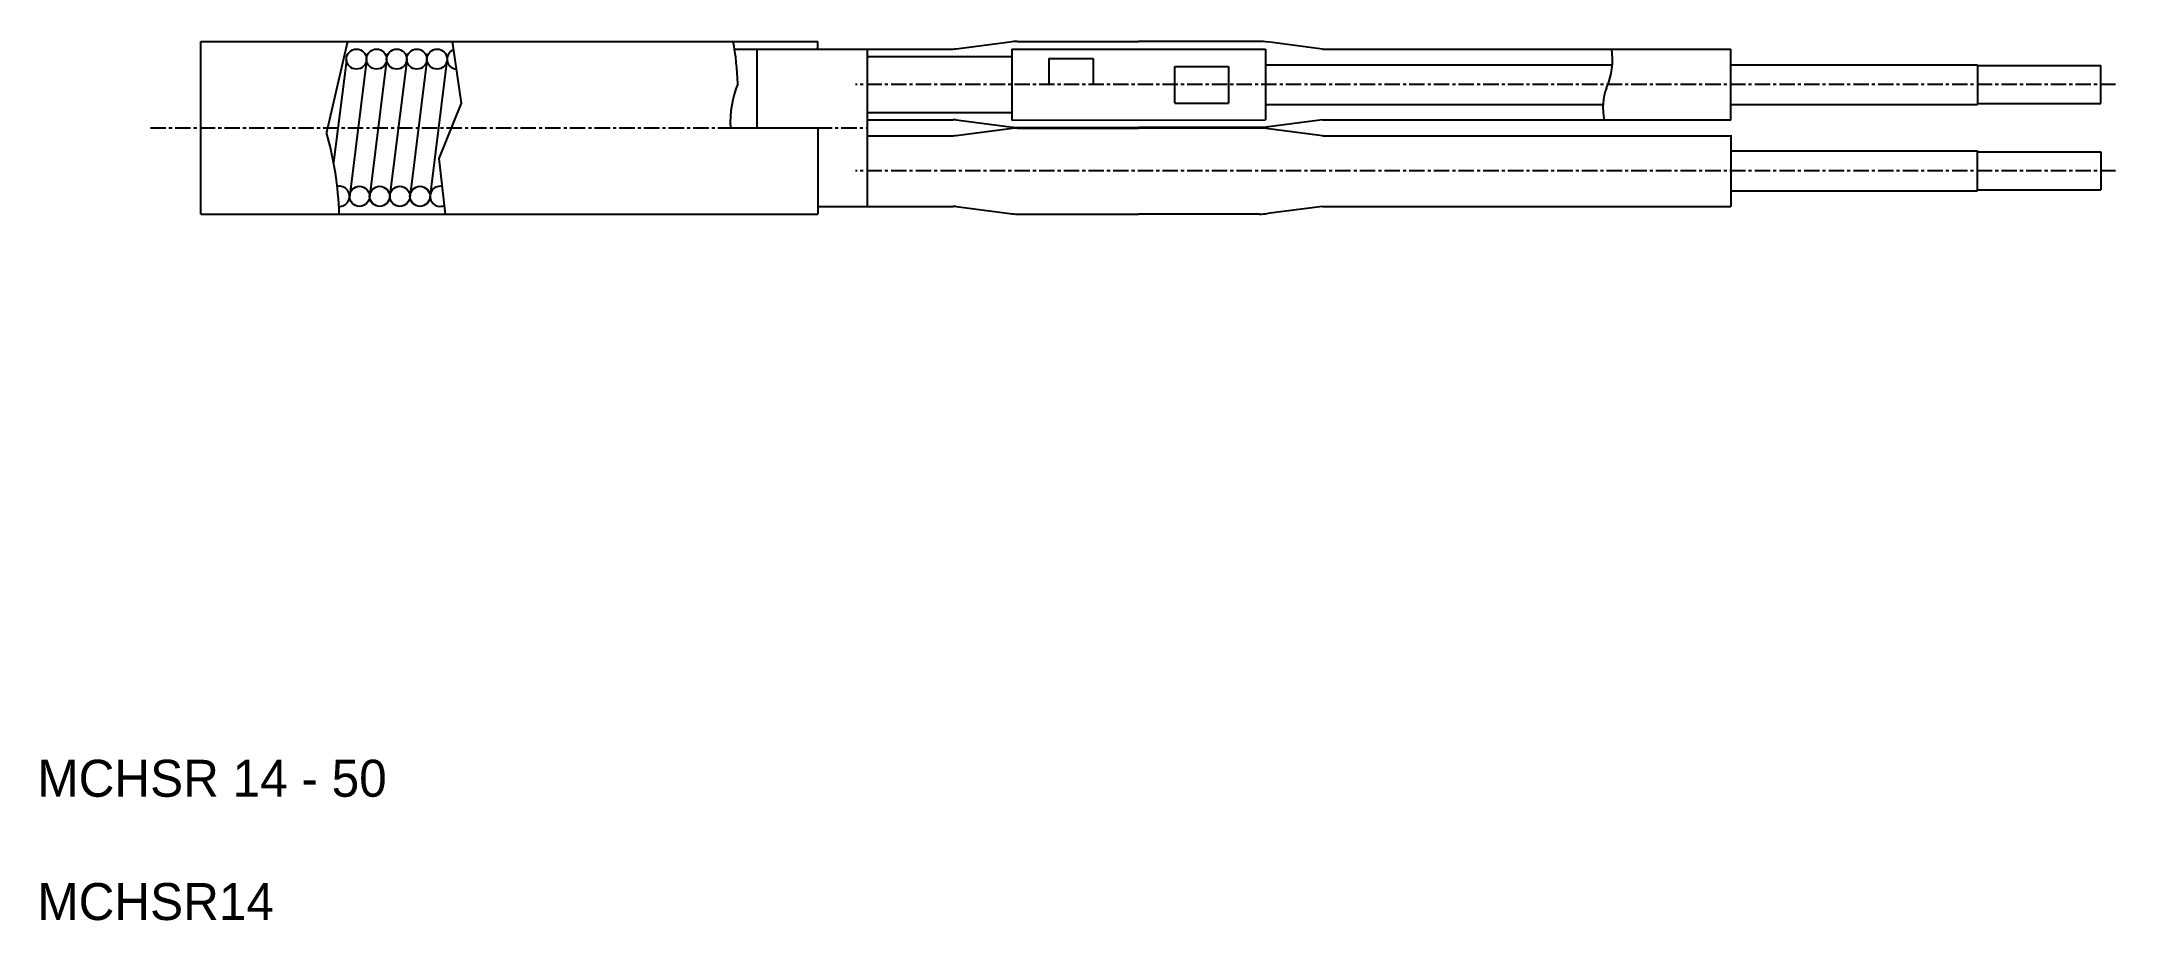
# Model space of a CAD drawing. Extents: x 0 to 168, y 0 to 71.
import ezdxf

# ---------------------------------------------------------------- set-up
doc = ezdxf.new("R2010")
doc.units = 0
doc.linetypes.add('CENTER', pattern=[2, 1.25, -0.25, 0.25, -0.25])
doc.layers.get('0').update_dxf_attribs({"linetype": 'CONTINUOUS'})
doc.layers.add('CENTER', color=1, linetype='CENTER')

msp = doc.modelspace()

# ---------------------------------------------------------------- linework, layer by layer
at = {"color": 7, "linetype": 'CONTINUOUS'}
for p, q in [((13.25, 57.27), (13.25, 71.27)), ((13.25, 71.27), (63.25, 71.27)), ((63.25, 70.66), (67.25, 70.66)), ((67.25, 70.66), (67.25, 57.89)), ((67.25, 70.66), (74.22, 70.66)), ((74.48, 70.67), (78.81, 71.23)), ((79.45, 71.27), (89.25, 71.27)), ((99.05, 71.27), (89.25, 71.27)), ((104.15, 70.66), (99.69, 71.23)), ((104.15, 70.66), (137.25, 70.66)), ((137.25, 64.89), (137.25, 70.66)), ((137.25, 69.39), (157.25, 69.39)), ((157.25, 69.39), (157.25, 66.15)), ((157.25, 69.31), (167.25, 69.31)), ((167.25, 66.24), (167.25, 69.31)), ((137.25, 66.15), (157.25, 66.15)), ((157.25, 66.24), (167.25, 66.24)), ((63.25, 64.27), (63.25, 57.27)), ((67.25, 64.92), (74.22, 64.92)), ((67.25, 64.92), (74.22, 64.92)), ((74.48, 64.91), (78.81, 64.35)), ((74.48, 63.64), (78.81, 64.2)), ((79.13, 64.27), (89.25, 64.27)), ((79.13, 64.27), (89.25, 64.27)), ((79.45, 64.3), (89.25, 64.3)), ((79.45, 64.24), (89.25, 64.24)), ((99.37, 64.3), (89.25, 64.3)), ((99.37, 64.27), (89.25, 64.27)), ((99.37, 64.27), (89.25, 64.27)), ((99.37, 64.24), (89.25, 64.24)), ((104.15, 64.92), (99.37, 64.3)), ((104.15, 63.63), (99.37, 64.24)), ((104.15, 64.92), (137.25, 64.92)), ((67.25, 63.63), (74.22, 63.63)), ((67.25, 63.63), (74.22, 63.63)), ((104.15, 63.63), (137.25, 63.63)), ((137.25, 63.66), (137.25, 57.89)), ((137.25, 62.39), (157.25, 62.39)), ((157.25, 59.15), (157.25, 62.39)), ((157.25, 62.31), (167.25, 62.31)), ((167.25, 62.31), (167.25, 59.24)), ((137.25, 59.15), (157.25, 59.15)), ((157.25, 59.24), (167.25, 59.24)), ((13.25, 57.27), (63.25, 57.27)), ((63.25, 57.89), (67.25, 57.89)), ((67.25, 57.89), (74.22, 57.89)), ((74.48, 57.88), (78.81, 57.32)), ((79.45, 57.27), (89.25, 57.27)), ((99.05, 57.27), (89.25, 57.27)), ((104.15, 57.89), (99.69, 57.32)), ((104.15, 57.89), (137.25, 57.89))]:
    msp.add_line(p, q, dxfattribs=at)
at = {"color": 3, "linetype": 'CONTINUOUS'}
for p, q in [((25.12, 71.27), (23.43, 63.9)), ((56.5, 70.66), (63.25, 70.66)), ((58.34, 64.27), (58.34, 70.66)), ((63.25, 70.66), (63.25, 71.27)), ((78.98, 70.64), (99.53, 70.64)), ((78.98, 70.64), (78.98, 64.9)), ((99.53, 70.64), (99.53, 64.91)), ((25.04, 69.74), (24.01, 61.45)), ((26.67, 69.74), (25.29, 58.61)), ((28.3, 69.74), (26.92, 58.61)), ((29.93, 69.74), (28.55, 58.61)), ((31.56, 69.74), (30.18, 58.61)), ((33.19, 69.74), (31.81, 58.61)), ((67.25, 70.05), (78.98, 70.05)), ((81.98, 69.9), (81.98, 67.77)), ((81.98, 69.9), (85.58, 69.9)), ((85.58, 69.9), (85.58, 67.77)), ((92.19, 66.27), (92.19, 69.23)), ((92.19, 69.23), (96.53, 69.23)), ((96.53, 69.23), (96.53, 66.27)), ((99.53, 69.39), (127.58, 69.39)), ((92.19, 66.27), (96.53, 66.27)), ((99.53, 66.15), (126.9, 66.15)), ((56.17, 64.27), (63.25, 64.27)), ((67.25, 65.5), (78.98, 65.5)), ((78.98, 64.9), (99.53, 64.91))]:
    msp.add_line(p, q, dxfattribs=at)
msp.add_lwpolyline([(33.63, 71.27), (34.35, 66.26), (32.53, 61.79), (33.04, 57.27)], dxfattribs=at)
for centre in [(25.86, 69.84), (27.49, 69.84), (29.12, 69.84), (30.75, 69.84), (32.39, 69.84), (26.11, 58.71), (27.74, 58.71), (29.38, 58.71), (31.01, 58.71)]:
    msp.add_circle(centre, 0.814, dxfattribs=at)
for centre, radius, start, end in [((34.85, 67.17), 21.93, 1.7908, 10.7955), ((122.02, 69.81), 5.65, 336.0776, 8.641), ((34.02, 69.84), 0.814, 110.9072, 265.3706), ((64.56, 64.72), 8.4, 158.1345, 183.0648), ((131.45, 65.89), 4.56, 159.1334, 192.2541), ((-2.87, 56.38), 27.35, 1.8767, 15.9495), ((24.48, 58.71), 0.814, 265.2287, 102.4876), ((32.64, 58.71), 0.814, 79.3084, 293.5154)]:
    msp.add_arc(centre, radius, start, end, dxfattribs=at)
at = {"color": 7, "linetype": 'CONTINUOUS'}
for centre, radius, start, end in [((74.22, 72.66), 2, 270, 277.3803), ((79.45, 66.27), 5, 90, 97.3803), ((99.05, 66.27), 5, 82.6197, 90), ((74.22, 62.92), 2, 82.6197, 90), ((79.45, 69.3), 5, 262.6197, 270), ((79.45, 59.24), 5, 90, 97.3803), ((74.22, 65.63), 2, 270, 277.3803), ((74.22, 55.89), 2, 82.6197, 90), ((79.45, 62.27), 5, 262.6197, 270), ((99.05, 62.27), 5, 270, 277.3803)]:
    msp.add_arc(centre, radius, start, end, dxfattribs=at)
at = {"layer": 'CENTER', "color": 1, "linetype": 'CENTER'}
for p, q in [((168.44, 67.77), (66.31, 67.77)), ((9.16, 64.27), (67.25, 64.27)), ((168.44, 60.77), (66.31, 60.77))]:
    msp.add_line(p, q, dxfattribs=at)

# ---------------------------------------------------------------- texts
at = {"color": 7, "linetype": 'CONTINUOUS'}
for s, p in [('MCHSR 14 - 50', (0, 10)), ('MCHSR14', (0, 0))]:
    msp.add_text(s, height=3, dxfattribs=at).set_placement(p)

doc.saveas('drawing.dxf')
